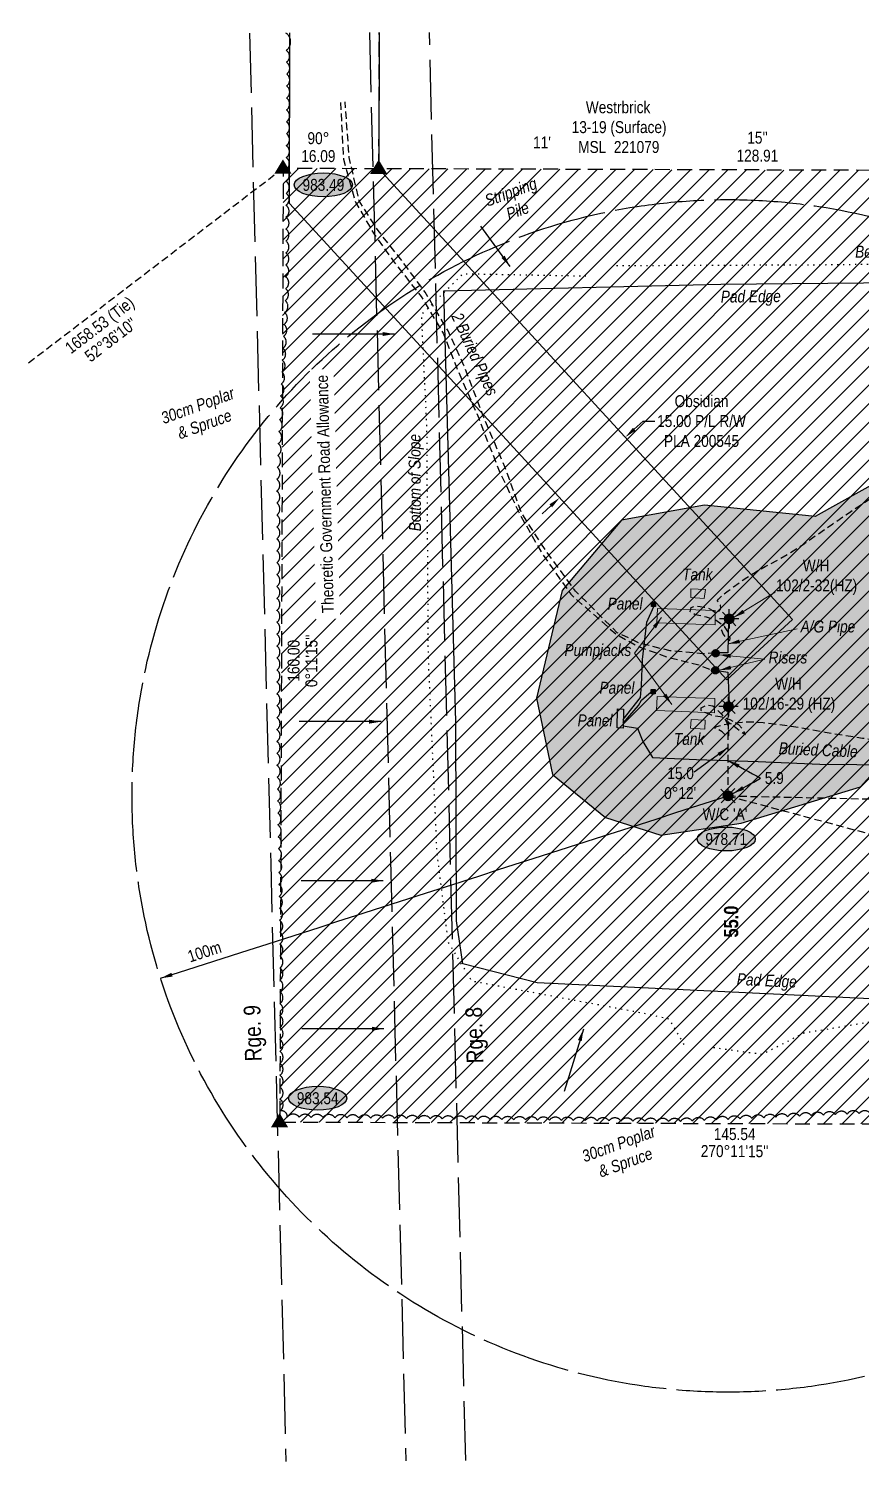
# Model space of a CAD drawing. Extents: x 622647 to 625054, y 5841508 to 5846238.
# Drawn here: x 622647 to 623346, y 5843895 to 5845097 of the extents above; entities that cross this region are included whole.
import ezdxf
from ezdxf.enums import TextEntityAlignment as Align

# ---------------------------------------------------------------- set-up
doc = ezdxf.new("R2010")
doc.units = 0
doc.header["$LTSCALE"] = 5
doc.header["$PDSIZE"] = 0.5
for name, pattern in [('0', [1, 1, 0]), ('DASHED1', [0.375, 0.25, -0.125]), ('foc-ACCESSROAD', [3.75, 2.5, -1.25]), ('foc-BUFFER', [16.75, 15, -1.75]), ('foc-DOT', [1, 0.2, -0.8]), ('foc-TIELINE', [1.875, 1.25, -0.625]), ('foc-TOPO', [1, 0.2, -0.8]), ('foc-UNSURVEYED', [12.5, 10, -2.5]), ('UG_PIPE', [1.875, 1.25, -0.625])]:
    doc.linetypes.add(name, pattern=pattern)
doc.layers.get('Defpoints').update_dxf_attribs({"color": 9})
for name, color, linetype in [('AS-CABLE', 224, 'foc-CABLE'), ('AS-PIPE-AG', 44, 'Continuous'), ('AS-PIPE-UG', 44, 'UG_PIPE'), ('AS-PIPE-UG-T', 44, 'Continuous'), ('AS-POWER', 104, 'foc-POWER'), ('AS-ROADS', 254, 'Continuous'), ('AS-SYMBOL', 7, 'Continuous'), ('AUX-BUFFER', 7, 'foc-BUFFER'), ('C-RW', 13, 'Continuous'), ('C-WS', 13, 'foc-ACCESSROAD'), ('C-WS-S', 13, 'Continuous'), ('CG-NOTES', 7, 'Continuous'), ('D-TXT', 6, 'Continuous'), ('DETAIL-HZ-Existing', 8, 'foc-DOT'), ('F-WS', 190, 'foc-ACCESSROAD'), ('L-BD', 7, 'Continuous'), ('L-MON', 1, 'Continuous'), ('L-ROAD-T', 7, 'Continuous'), ('L-TIE', 7, 'foc-TIELINE'), ('L-USEC', 7, 'foc-UNSURVEYED'), ('P-ELEVATION', 7, 'Continuous'), ('P-PROPOSED-EXISTING-H', 59, 'Continuous'), ('P-TXT', 4, 'Continuous'), ('T-BUSH', 110, '0'), ('T-BUSH-T', 110, 'Continuous'), ('T-GENERAL', 48, 'foc-TOPO'), ('T-LOW-AREA', 48, 'foc-TOPO'), ('T-SLOPE', 48, 'Continuous'), ('T-TIE', 201, 'foc-TIELINE')]:
    doc.layers.add(name, color=color, linetype=linetype)
for name, color, linetype, lineweight in [('AS-GENERAL', 48, 'Continuous', 18), ('C-WS-T', 13, 'Continuous', 9), ('F-WS-T', 190, 'Continuous', 9), ('T-TEXT', 48, 'Continuous', 18), ('T-TIE-T', 201, 'Continuous', 18)]:
    doc.layers.add(name, color=color, linetype=linetype, lineweight=lineweight)
doc.styles.add('80', font='ARIALN.TTF', dxfattribs={"height": 10})
doc.styles.add('80CG', font='ARIALN.TTF', dxfattribs={"height": 10})
doc.styles.add('80L', font='ARIALN.TTF', dxfattribs={"height": 10})
doc.styles.add('80LS', font='ARIALNI.TTF', dxfattribs={"height": 10})
doc.styles.add('BOLD', font='ARIALNB.TTF')
doc.styles.add('foc-LtypeFont', font='ARIALN.TTF', dxfattribs={"height": 7.35})
doc.linetypes.add('foc-CABLE', pattern='A,2,-1,["C",foc-LtypeFont,S=0.2,R=0,X=-0.625,Y=-0.75],-1.24,8', length=12.24)
doc.linetypes.add('foc-POWER', pattern='A,6,-1,["P",foc-LtypeFont,S=0.2,R=0,X=-0.625,Y=-0.75],-1.24,4', length=12.24)
doc.dimstyles.new('CG2011', dxfattribs={"dimscale": 5, "dimtxt": 9, "dimasz": 2, "dimexe": 0.2, "dimexo": 0.0625, "dimgap": 0.5, "dimtad": 0, "dimtih": 1, "dimtoh": 1, "dimzin": 0, "dimdsep": 46, "dimtxsty": '80CG', "dimcen": 0.1, "dimse1": 1, "dimse2": 1, "dimclrd": 256, "dimclrt": 256, "dimaunit": 1, "dimadec": 4, "dimazin": 0, "dimtfac": 0.06, "dimtofl": 0, "dimtmove": 0, "dimatfit": 1, "dimfxl": 0.2, "dimtolj": 1, "dimtzin": 0, "dimlwd": -1, "dimarcsym": 0})
doc.dimstyles.new('Compass 5 000', dxfattribs={"dimscale": 5, "dimtxt": 9, "dimasz": 2, "dimexe": 0.2, "dimexo": 0.0625, "dimgap": 0.5, "dimtad": 0, "dimtih": 1, "dimtoh": 1, "dimzin": 0, "dimdsep": 46, "dimtxsty": '80CG', "dimcen": 0.1, "dimse1": 1, "dimse2": 1, "dimclrd": 256, "dimclrt": 256, "dimaunit": 1, "dimadec": 4, "dimazin": 0, "dimtfac": 0.06, "dimtofl": 0, "dimtmove": 0, "dimatfit": 1, "dimfxl": 0.2, "dimtolj": 1, "dimtzin": 0, "dimlwd": -1, "dimarcsym": 0})

# ---------------------------------------------------------------- blocks, each defined once
blk = doc.blocks.new('WC')
at = {"layer": 'L-MON'}
h = blk.add_hatch(color=255, dxfattribs=at)
h.dxf.hatch_style = 1
edge = h.paths.add_edge_path()
edge.add_arc((0, 0), 0.9, 0, 360)
at = {"layer": 'L-MON', "color": 240, "flags": 128}
for points in [[(-0.62, 0.5), (-1.23, 1.12)], [(0.52, 0.61), (1.13, 1.21)], [(-1.18, -1.18), (-0.56, -0.57)], [(1.16, -1.18), (0.56, -0.57)]]:
    blk.add_lwpolyline(points, dxfattribs=at)
at = {"layer": 'L-MON', "color": 240}
for radius in [0.8, 0.373]:
    blk.add_circle((0, 0), radius, dxfattribs=at)
blk = doc.blocks.new('RISER')
h = blk.add_hatch(color=255)
h.dxf.hatch_style = 1
edge = h.paths.add_edge_path()
edge.add_arc((0, 0), 0.7, 0, 360)
blk.add_hatch(color=48).paths.add_polyline_path([(0.58, -0.15), (-0.58, -0.15, 0.774597)])
at = {"color": 48}
blk.add_line((-0.58, -0.15), (0.58, -0.15), dxfattribs=at)
blk.add_circle((0, 0), 0.6, dxfattribs=at)
blk = doc.blocks.new('STRIA')
blk.add_hatch(color=255).paths.add_polyline_path([(-0.04, 1.52), (-1.47, -0.87), (1.39, -0.87)])
blk = doc.blocks.new('STRIAA')
blk.add_blockref('STRIA', (0, 0))
blk = doc.blocks.new('STRIB')
at = {"color": 1}
blk.add_solid([(-1.12, -0.67), (-0.04, 1.13), (1.04, -0.67)], dxfattribs=at)
blk = doc.blocks.new('STRIBB')
blk.add_blockref('STRIB', (0, 0))
blk = doc.blocks.new('STRICC')
for name in ['STRIAA', 'STRIBB']:
    blk.add_blockref(name, (0, 0))
blk = doc.blocks.new('fdspike')
blk.add_blockref('STRICC', (0, 0))
blk = doc.blocks.new('GAS')
h = blk.add_hatch(color=255)
h.dxf.hatch_style = 1
edge = h.paths.add_edge_path()
edge.add_arc((0, 0), 0.9, 0, 360)
for p, q in [((-0.81, 0), (-1.62, 0)), ((-0.57, 0.57), (-1.14, 1.14)), ((0, 0.81), (0, 1.62)), ((0.57, 0.57), (1.14, 1.14)), ((1.62, 0), (0.81, 0)), ((-0.57, -0.57), (-1.14, -1.14)), ((0, -0.81), (0, -1.62)), ((1.14, -1.14), (0.57, -0.57))]:
    blk.add_line(p, q)
blk.add_circle((0, 0), 0.8)
blk = doc.blocks.new('*D471')
at = {"layer": 'C-WS-S', "transparency": 16777216}
for p, q in [((623155.4, 5844760.8), (623162.8, 5844767.6)), ((623162.8, 5844767.6), (623172.8, 5844767.6)), ((623085.5, 5844696.6), (623078.1, 5844689.8))]:
    blk.add_line(p, q, dxfattribs=at)
for points in [[(623154.3, 5844762), (623156.5, 5844759.6), (623148, 5844754.1)], [(623084.3, 5844697.8), (623086.6, 5844695.4), (623092.8, 5844703.3)]]:
    blk.add_solid(points, dxfattribs=at)
at = {"layer": 'Defpoints', "color": 0, "transparency": 16777216}
for p in [(623128.4, 5844775.5), (623148, 5844754.1), (623073.1, 5844724.8)]:
    blk.add_point(p, dxfattribs=at)
at = {"layer": 'C-WS-S', "transparency": 16777216, "insert": (623211.9, 5844767.6), "char_height": 10, "attachment_point": 5, "style": '80CG'}
blk.add_mtext('\\A1;Obsidian\\P15.00 P/L R/W\\PPLA 200545', dxfattribs=at)
blk = doc.blocks.new('we')
at = {"layer": 'P-ELEVATION'}
h = blk.add_hatch(color=111, dxfattribs=at)
h.dxf.hatch_style = 1
edge = h.paths.add_edge_path()
edge.add_ellipse((0, 0), major_axis=(-24.4, 0), ratio=0.410256, start_angle=0, end_angle=360)
at = {"layer": 'P-ELEVATION', "color": 7, "flags": 128}
blk.add_lwpolyline([(0, 0, 12.5, 0, 0), (-12.4, -6.4, 0, 0, 0)], format="xyseb", dxfattribs=at)
at = {"layer": 'P-ELEVATION', "color": 7}
blk.add_ellipse((0, 0), major_axis=(-24.4, 0), ratio=0.410256, dxfattribs=at)
at = {"layer": 'P-ELEVATION', "style": '80'}
blk.add_attdef('ELEVATION', text='', height=10, dxfattribs=at).set_placement((0, 0), align=Align.MIDDLE_CENTER)

msp = doc.modelspace()

# ---------------------------------------------------------------- hatches: boundary and pattern name
at = {"layer": 'AS-POWER'}
h = msp.add_hatch(color=256, dxfattribs=at)
h.dxf.hatch_style = 1
h.paths.add_polyline_path([(623169.913, 5844615.852), (623173.238, 5844615.852), (623173.238, 5844612.192), (623169.913, 5844612.192)])
h = msp.add_hatch(color=256, dxfattribs=at)
h.dxf.hatch_style = 1
h.paths.add_polyline_path([(623169.78, 5844542.687), (623173.105, 5844542.687), (623173.105, 5844539.027), (623169.78, 5844539.027)])
h = msp.add_hatch(color=256, dxfattribs=at)
h.dxf.hatch_style = 1
h.paths.add_polyline_path([(623141.039, 5844510.427), (623141.534, 5844526.262), (623146.53, 5844526.106), (623146.035, 5844510.271)])
at = {"layer": 'AS-ROADS'}
h = msp.add_hatch(color=256, dxfattribs=at)
h.dxf.hatch_style = 1
h.paths.add_polyline_path([(623658.252, 5844796.432), (623606.6, 5844798.056), (623563.54, 5844797.016), (623488.195, 5844779.886), (623382.99, 5844729.951), (623307.14, 5844687.741), (623214.465, 5844697.021), (623144.625, 5844684.516), (623095.065, 5844625.661), (623073.385, 5844535.261), (623086.795, 5844471.366), (623131.205, 5844435.201), (623177.71, 5844420.311), (623245.195, 5844430.481), (623345.21, 5844460.971), (623401.455, 5844522.901), (623425.305, 5844584.726), (623433.1, 5844656.236), (623494.9, 5844701.996), (623599.68, 5844730.126), (623658.739, 5844733.136)])
at = {"layer": 'P-PROPOSED-EXISTING-H'}
h = msp.add_hatch(dxfattribs=at)
h.set_pattern_fill('ANSI31', color=256, scale=3.5, style=0)
h.set_pattern_definition([(45, (161.053, -1846.804), (-7.857724106, 7.857724106), [])])
h.paths.add_polyline_path([(623585.53, 5844177.456), (623583.795, 5844377.006), (623585.604, 5844977.148), (622860.935, 5844979.506), (622858.115, 5844179.861)])

# ---------------------------------------------------------------- linework, layer by layer
at = {"layer": 'AS-CABLE', "flags": 128}
for points in [[(623146.256, 5844517.347), (623160.73, 5844535.741), (623161.65, 5844545.951), (623162.495, 5844567.851), (623166.135, 5844599.116), (623171.839, 5844612.192)], [(623146.161, 5844514.311), (623159.08, 5844529.056), (623161.465, 5844533.696), (623169.78, 5844540.701)], [(623146.092, 5844512.093), (623158.12, 5844510.051), (623162.67, 5844499.001), (623170.795, 5844485.601), (623207.75, 5844483.826), (623259.535, 5844482.216), (623311.13, 5844479.991), (623373.09, 5844479.246), (623418.945, 5844477.621), (623478.515, 5844475.246), (623532.945, 5844471.231)]]:
    msp.add_lwpolyline(points, dxfattribs=at)
at = {"layer": 'AS-GENERAL', "flags": 128}
for points in [[(623202.91, 5844627.091), (623202.965, 5844619.736), (623213.995, 5844618.806), (623215.095, 5844626.296)], [(623223.465, 5844608.746), (623175.01, 5844610.436), (623174.505, 5844598.561), (623223.2, 5844596.916)], [(623174.675, 5844536.816), (623174.17, 5844524.876), (623222.795, 5844523.026), (623223.055, 5844535.041)], [(623215.02, 5844516.706), (623214.61, 5844509.371), (623202.565, 5844510.056), (623203.16, 5844517.291)]]:
    msp.add_lwpolyline(points, close=True, dxfattribs=at)
at = {"layer": 'AS-PIPE-AG', "flags": 128}
for points in [[(623234.585, 5844600.926), (623233.895, 5844573.331), (623224.765, 5844573.211)], [(623223.38, 5844558.631), (623233.9, 5844556.986), (623234.965, 5844530.191), (623235.375, 5844529.501)]]:
    msp.add_lwpolyline(points, dxfattribs=at)
at = {"layer": 'AS-PIPE-UG', "flags": 128}
for points in [[(622909.02, 5845034.856), (622911.485, 5844987.201), (622921.635, 5844951.241), (622936.715, 5844925.231), (622953.86, 5844901.056), (622976.71, 5844872.056), (622995.215, 5844841.246), (623006.28, 5844812.831), (623024.94, 5844770.141), (623041.525, 5844727.251), (623059.265, 5844689.791), (623078.81, 5844655.541), (623102.195, 5844622.406), (623140.165, 5844588.951), (623158.775, 5844578.636), (623183.715, 5844569.626), (623208.61, 5844563.601), (623218.58, 5844559.571), (623223.365, 5844558.581)], [(623223.69, 5844572.976), (623212.71, 5844572.526), (623185.485, 5844575.006), (623160.075, 5844581.316), (623141.245, 5844590.156), (623106.21, 5844625.056), (623082.01, 5844657.926), (623060.89, 5844690.461), (623046.97, 5844729.196), (623028.78, 5844771.761), (623012.585, 5844814.206), (622999.375, 5844843.196), (622980.11, 5844875.726), (622959.455, 5844903.596), (622940.59, 5844927.491), (622924.75, 5844952.406), (622916.34, 5844988.591), (622912.935, 5845035.336)]]:
    msp.add_lwpolyline(points, dxfattribs=at)
at = {"layer": 'AS-POWER'}
for points in [[(623169.913, 5844615.852), (623173.238, 5844615.852), (623173.238, 5844612.192), (623169.913, 5844612.192)], [(623169.78, 5844542.687), (623173.105, 5844542.687), (623173.105, 5844539.027), (623169.78, 5844539.027)]]:
    msp.add_lwpolyline(points, close=True, dxfattribs=at)
at = {"layer": 'AS-POWER', "flags": 128}
msp.add_lwpolyline([(623141.039, 5844510.427), (623141.534, 5844526.262), (623146.53, 5844526.106), (623146.035, 5844510.271)], close=True, dxfattribs=at)
at = {"layer": 'AS-ROADS', "flags": 128}
msp.add_lwpolyline([(623658.252, 5844796.432), (623606.6, 5844798.056), (623563.54, 5844797.016), (623488.195, 5844779.886), (623382.99, 5844729.951), (623307.14, 5844687.741), (623214.465, 5844697.021), (623144.625, 5844684.516), (623095.065, 5844625.661), (623073.385, 5844535.261), (623086.795, 5844471.366), (623131.205, 5844435.201), (623177.71, 5844420.311), (623245.195, 5844430.481), (623345.21, 5844460.971), (623401.455, 5844522.901), (623425.305, 5844584.726), (623433.1, 5844656.236), (623494.9, 5844701.996), (623599.68, 5844730.126), (623658.739, 5844733.136)], close=True, dxfattribs=at)
at = {"layer": 'AUX-BUFFER', "color": 251, "linetype": 'foc-BUFFER'}
msp.add_circle((623234.18, 5844453.356), 500, dxfattribs=at)
at = {"layer": 'C-RW'}
msp.add_lwpolyline([(622941.594, 5845093.428), (622941.245, 5844979.291), (623288.322, 5844601.268), (623233.021, 5844550.644), (622866.183, 5844950.19), (622866.62, 5845093.134)], dxfattribs=at)
at = {"layer": 'C-WS', "flags": 128}
msp.add_lwpolyline([(623585.53, 5844177.456), (623583.795, 5844377.006), (623585.604, 5844977.148), (622860.935, 5844979.506), (622858.115, 5844179.861)], close=True, dxfattribs=at)
at = {"layer": 'DETAIL-HZ-Existing', "linetype": 'DASHED1', "ltscale": 5, "flags": 128}
for points in [[(623228.377, 5844592.513), (623228.377, 5844592.513), (623228.85, 5844591.624), (623229.861, 5844589.25), (623231.318, 5844587.036), (623233.83, 5844584.649), (623235.656, 5844583.645), (623235.959, 5844585.504), (623235.058, 5844589.433), (623231.157, 5844595.285), (623224.126, 5844600.357), (623216.002, 5844603.15), (623214.188, 5844603.654), (623211.62, 5844604.339), (623206.596, 5844605.211), (623202.479, 5844607.806), (623203.241, 5844611.227), (623206.36, 5844612.507), (623210.618, 5844612.215), (623213.883, 5844611.699), (623216.3, 5844611.06), (623218.264, 5844610.51), (623220.193, 5844609.41), (623221.872, 5844608.302), (623223.142, 5844607.534), (623224.994, 5844607.482), (623227.01, 5844608.833), (623227.93, 5844610.007), (623228.005, 5844611.009), (623227.699, 5844613.202), (623226.283, 5844615.767), (623225.924, 5844616.108), (623225.519, 5844616.297), (623225.163, 5844616.539), (623225.296, 5844617.192), (623226.216, 5844618.366), (623227.971, 5844620.162), (623230.614, 5844622.429), (623234.195, 5844625.172), (623238.611, 5844628.536), (623243.764, 5844632.368), (623249.859, 5844636.576), (623257.048, 5844641.011), (623265.385, 5844645.575), (623275.007, 5844650.673), (623285.7, 5844656.948), (623297.018, 5844664.239), (623309.061, 5844672.499), (623321.983, 5844681.582), (623336.045, 5844691.095), (623351.095, 5844701.082), (623367.376, 5844711.802), (623384.845, 5844723.051), (623403.094, 5844735.072), (623422.615, 5844748.174), (623442.777, 5844761.693), (623464.466, 5844776.102), (623487.393, 5844790.993), (623511.355, 5844806.509), (623536.344, 5844822.903), (623562.668, 5844839.931), (623589.378, 5844857.469), (623616.806, 5844876.325), (623644.499, 5844896.539), (623672.363, 5844917.858), (623700.456, 5844940.033), (623728.596, 5844962.308), (623758.217, 5844985.372), (623788.979, 5845008.766), (623820.628, 5845032.732), (623852.917, 5845057.064), (623885.651, 5845081.608), (623905.902, 5845096.718)], [(623234.455, 5844528.206), (623234.455, 5844528.206), (623233.185, 5844515.911), (623239.343, 5844511.768), (623245.014, 5844507.111), (623248.674, 5844504.804), (623248.144, 5844505.99), (623246.414, 5844509.097), (623243.114, 5844512.964), (623236.007, 5844517.034), (623229.096, 5844519.358), (623224.022, 5844520.229), (623222.512, 5844520.591), (623220.299, 5844521.084), (623216.107, 5844522.677), (623211.551, 5844524.812), (623211.692, 5844527.116), (623216.577, 5844529.742), (623221.249, 5844528.911), (623225.345, 5844525.215), (623228.275, 5844522.138), (623230.856, 5844519.003), (623232.689, 5844515.749), (623233.749, 5844513.425), (623234.105, 5844511.234), (623234.438, 5844507.991), (623234.596, 5844503.744), (623232.81, 5844503.198), (623229.309, 5844507.11), (623225.401, 5844509.311), (623224.094, 5844509.578), (623223.487, 5844509.862), (623223.027, 5844510.25), (623223.164, 5844510.754), (623224.647, 5844511.442), (623227.773, 5844512.422), (623232.548, 5844513.445), (623238.676, 5844514.402), (623245.907, 5844515.236), (623254.104, 5844515.446), (623263.624, 5844514.789), (623274.51, 5844513.516), (623287.158, 5844511.789), (623300.92, 5844509.54), (623315.492, 5844506.911), (623330.765, 5844504.25), (623346.881, 5844501.86), (623364.143, 5844499.651), (623382.601, 5844497.621), (623402.408, 5844495.627), (623422.823, 5844493.347), (623443.747, 5844490.731), (623464.986, 5844487.522), (623486.998, 5844483.433), (623510.276, 5844478.676), (623535.267, 5844473.513), (623561.909, 5844468.291), (623590.144, 5844463.361), (623619.412, 5844459.107), (623649.503, 5844455.925), (623680.78, 5844453.322), (623713.101, 5844450.947), (623746.573, 5844448.551), (623781.001, 5844445.93), (623815.843, 5844442.768), (623852.012, 5844438.59), (623889.052, 5844433.585), (623926.95, 5844428.251), (623965.454, 5844422.732), (624004.47, 5844416.727), (624014.912, 5844415.059)]]:
    msp.add_lwpolyline(points, dxfattribs=at)
at = {"layer": 'F-WS', "flags": 128}
msp.add_lwpolyline([(622941.245, 5844979.291), (622941.594, 5845093.428)], dxfattribs=at)
at = {"layer": 'L-TIE'}
msp.add_line((623234.18, 5844453.356), (623234.455, 5844528.206), dxfattribs=at)
at = {"layer": 'L-TIE', "flags": 128}
msp.add_lwpolyline([(622860.935, 5844979.506), (622647.421, 5844816.275)], dxfattribs=at)
at = {"layer": 'L-USEC', "flags": 128}
for points in [[(622832.719, 5845093.001), (622850.485, 5844396.593), (622863.272, 5843895.315)], [(622933.291, 5845093.395), (622951.001, 5844399.157), (622963.843, 5843895.709)], [(623014.133, 5843895.906), (623001.097, 5844407.029), (622983.58, 5845093.592)]]:
    msp.add_lwpolyline(points, dxfattribs=at)
at = {"layer": 'T-BUSH', "flags": 128}
msp.add_lwpolyline([(623596.502, 5843990.389, 0.52056705), (623596.68, 5844000.384, 0.52056705), (623596.859, 5844010.379, 0.52056705), (623597.038, 5844020.374, 0.52056705), (623597.216, 5844030.369, 0.52056705), (623597.395, 5844040.363, 0.52056705), (623597.574, 5844050.358, 0.52056705), (623597.752, 5844060.353, 0.52056705), (623597.931, 5844070.348, 0.52056705), (623598.109, 5844080.342, 0.52056705), (623598.288, 5844090.337, 0.52056705), (623598.467, 5844100.332, 0.52056705), (623598.645, 5844110.327, 0.52056705), (623598.824, 5844120.322, 0.52056705), (623599.003, 5844130.316, 0.52056705), (623599.181, 5844140.311, 0.52056705), (623599.36, 5844150.306, 0.52056705), (623599.539, 5844160.301, 0.52056705), (623599.717, 5844170.296, 0.52056705), (623593.508, 5844174.221, 0.52056705), (623583.517, 5844174.555, 0.52056705), (623573.526, 5844174.888, 0.52056705), (623563.535, 5844175.221, 0.52056705), (623553.545, 5844175.554, 0.52056705), (623543.554, 5844175.888, 0.52056705), (623533.563, 5844176.221, 0.52056705), (623523.572, 5844176.554, 0.52056705), (623513.581, 5844176.888, 0.52056705), (623503.59, 5844177.221, 0.52056705), (623493.6, 5844177.554, 0.52056705), (623483.609, 5844177.887, 0.52056705), (623473.618, 5844178.221, 0.52056705), (623463.627, 5844178.554, 0.52056705), (623453.636, 5844178.887, 0.52056705), (623443.645, 5844179.221, 0.52056705), (623433.655, 5844179.554, 0.52056705), (623423.664, 5844179.887, 0.52056705), (623413.673, 5844180.221, 0.52056705), (623403.721, 5844181.114, 0.52056705), (623393.781, 5844182.175, 0.52056705), (623383.841, 5844183.236, 0.52056705), (623373.901, 5844184.297, 0.52056705), (623363.961, 5844185.358, 0.52056705), (623354.021, 5844186.419, 0.52056705), (623344.066, 5844186.968, 0.52056705), (623334.079, 5844186.52, 0.52056705), (623324.093, 5844186.073, 0.52056705), (623314.107, 5844185.625, 0.52056705), (623304.12, 5844185.178, 0.52056705), (623294.134, 5844184.73, 0.52056705), (623284.148, 5844184.282, 0.52056705), (623274.161, 5844183.835, 0.52056705), (623264.175, 5844183.387, 0.52056705), (623254.189, 5844182.94, 0.52056705), (623244.202, 5844182.492, 0.52056705), (623234.216, 5844182.045, 0.52056705), (623224.229, 5844181.597, 0.52056705), (623214.243, 5844181.149, 0.52056705), (623204.257, 5844180.702, 0.52056705), (623194.27, 5844180.254, 0.52056705), (623184.277, 5844180.209, 0.52056705), (623174.282, 5844180.325, 0.52056705), (623164.286, 5844180.441, 0.52056705), (623154.29, 5844180.557, 0.52056705), (623144.294, 5844180.673, 0.52056705), (623134.299, 5844180.79, 0.52056705), (623124.303, 5844180.906, 0.52056705), (623114.307, 5844181.022, 0.52056705), (623104.312, 5844181.138, 0.52056705), (623094.316, 5844181.254, 0.52056705), (623084.32, 5844181.37, 0.52056705), (623074.324, 5844181.486, 0.52056705), (623064.329, 5844181.603, 0.52056705), (623054.333, 5844181.719, 0.52056705), (623044.337, 5844181.835, 0.52056705), (623034.342, 5844181.951, 0.52056705), (623024.346, 5844182.067, 0.52056705), (623014.35, 5844182.183, 0.52056705), (623004.354, 5844182.299, 0.52056705), (622994.359, 5844182.415, 0.52056705), (622984.363, 5844182.532, 0.52056705), (622974.367, 5844182.648, 0.52056705), (622964.372, 5844182.764, 0.52056705), (622954.376, 5844182.88, 0.52056705), (622944.38, 5844182.996, 0.52056705), (622934.384, 5844183.112, 0.52056705), (622924.389, 5844183.228, 0.52056705), (622914.393, 5844183.344, 0.52056705), (622904.397, 5844183.461, 0.52056705), (622894.402, 5844183.577, 0.52056705), (622884.406, 5844183.693, 0.52056705), (622874.41, 5844183.809, 0.52056705), (622864.414, 5844183.925, 0.52056705), (622858.274, 5844189.107, 0.52056705), (622858.264, 5844199.103, 0.52056705), (622858.254, 5844209.1, 0.52056705), (622858.244, 5844219.096, 0.52056705), (622858.234, 5844229.092, 0.52056705), (622858.224, 5844239.089, 0.52056705), (622858.214, 5844249.085, 0.52056705), (622858.204, 5844259.082, 0.52056705), (622858.193, 5844269.078, 0.52056705), (622858.183, 5844279.074, 0.52056705), (622858.173, 5844289.071, 0.52056705), (622858.163, 5844299.067, 0.52056705), (622858.153, 5844309.063, 0.52056705), (622858.143, 5844319.06, 0.52056705), (622858.133, 5844329.056, 0.52056705), (622858.076, 5844339.052, 0.52056705), (622857.911, 5844349.047, 0.52056705), (622857.745, 5844359.042, 0.52056705), (622857.579, 5844369.037, 0.52056705), (622857.414, 5844379.032, 0.52056705), (622857.248, 5844389.027, 0.52056705), (622857.083, 5844399.022, 0.52056705), (622856.917, 5844409.017, 0.52056705), (622856.751, 5844419.012, 0.52056705), (622856.586, 5844429.007, 0.52056705), (622856.42, 5844439.002, 0.52056705), (622856.255, 5844448.997, 0.52056705), (622856.089, 5844458.992, 0.52056705), (622855.923, 5844468.987, 0.52056705), (622855.758, 5844478.982, 0.52056705), (622855.716, 5844488.979, 0.52056705), (622855.709, 5844498.975, 0.52056705), (622855.701, 5844508.971, 0.52056705), (622855.694, 5844518.968, 0.52056705), (622855.687, 5844528.964, 0.52056705), (622855.68, 5844538.96, 0.52056705), (622855.673, 5844548.957, 0.52056705), (622855.666, 5844558.953, 0.52056705), (622855.659, 5844568.95, 0.52056705), (622855.652, 5844578.946, 0.52056705), (622855.645, 5844588.942, 0.52056705), (622855.638, 5844598.939, 0.52056705), (622855.631, 5844608.935, 0.52056705), (622855.624, 5844618.932, 0.52056705), (622855.617, 5844628.928, 0.52056705), (622855.61, 5844638.924, 0.52056705), (622855.602, 5844648.921, 0.52056705), (622855.595, 5844658.917, 0.52056705), (622855.588, 5844668.914, 0.52056705), (622855.581, 5844678.91, 0.52056705), (622855.574, 5844688.906, 0.52056705), (622855.567, 5844698.903, 0.52056705), (622855.56, 5844708.899, 0.52056705), (622855.553, 5844718.895, 0.52056705), (622855.9, 5844728.884, 0.52056705), (622856.377, 5844738.869, 0.52056705), (622856.854, 5844748.854, 0.52056705), (622857.33, 5844758.839, 0.52056705), (622857.807, 5844768.824, 0.52056705), (622858.284, 5844778.809, 0.52056705), (622858.761, 5844788.794, 0.52056705), (622859.238, 5844798.779, 0.52056705), (622859.715, 5844808.764, 0.52056705), (622860.192, 5844818.749, 0.52056705), (622860.669, 5844828.734, 0.52056705), (622861.146, 5844838.719, 0.52056705), (622861.622, 5844848.704, 0.52056705), (622862.099, 5844858.689, 0.52056705), (622862.576, 5844868.674, 0.52056705), (622862.967, 5844878.661, 0.52056705), (622863.018, 5844888.657, 0.52056705), (622863.07, 5844898.653, 0.52056705), (622863.121, 5844908.65, 0.52056705), (622863.173, 5844918.646, 0.52056705), (622863.224, 5844928.642, 0.52056705), (622863.275, 5844938.638, 0.52056705), (622863.327, 5844948.635, 0.52056705), (622863.378, 5844958.631, 0.52056705), (622863.43, 5844968.627, 0.52056705), (622863.481, 5844978.624, 0.52056705), (622863.532, 5844988.62, 0.52056705), (622863.584, 5844998.616, 0.52056705), (622863.635, 5845008.612, 0.52056705), (622863.687, 5845018.609, 0.52056705), (622863.738, 5845028.605, 0.52056705), (622863.789, 5845038.601, 0.52056705), (622863.841, 5845048.597, 0.52056705), (622863.892, 5845058.594, 0.52056705), (622863.776, 5845068.588, 0.52056705), (622863.564, 5845078.583, 0.52056705), (622863.257, 5845093.069, 0.52056705)], format="xyb", dxfattribs=at)
at = {"layer": 'T-GENERAL', "flags": 128}
for points in [[(623140.675, 5844898.086), (623330.305, 5844898.866), (623478.675, 5844902.251), (623600.14, 5844890.686), (623595.43, 5844810.496)], [(623598.265, 5844718.466), (623568.42, 5844652.771), (623567.99, 5844542.056), (623558.165, 5844385.231), (623572.535, 5844289.246), (623546.815, 5844260.506), (623353.06, 5844263.571), (623297.54, 5844254.326), (623262.865, 5844236.471), (623219.27, 5844242.461)]]:
    msp.add_lwpolyline(points, dxfattribs=at)
at = {"layer": 'T-LOW-AREA', "flags": 128}
msp.add_lwpolyline([(623197.305, 5844244.946), (623184.945, 5844266.111), (623162.625, 5844271.076), (623019.315, 5844297.951), (622999.44, 5844330.801), (622990.07, 5844405.381), (622982.755, 5844570.066), (622981.55, 5844762.001), (622977.06, 5844856.996), (623011.915, 5844891.276), (623114.945, 5844889.376)], dxfattribs=at)
at = {"layer": 'T-SLOPE', "flags": 128}
msp.add_lwpolyline([(623587.245, 5844885.806), (623575.81, 5844801.546), (623564.1, 5844636.376), (623542.945, 5844395.546), (623542.525, 5844273.986), (623342.165, 5844283.641), (623073.985, 5844296.491), (623011.785, 5844312.636), (623006.4, 5844348.456), (623005.79, 5844515.591), (622995.85, 5844876.861), (623228.105, 5844882.566), (623587.19, 5844885.721)], close=True, dxfattribs=at)
at = {"layer": 'T-TIE', "flags": 128}
for points in [[(623234.18, 5844453.356), (623698.305, 5844443.344)], [(623234.18, 5844453.356), (623585.597, 5844359.06)]]:
    msp.add_lwpolyline(points, dxfattribs=at)

# ---------------------------------------------------------------- block references
at = {"layer": 'AS-SYMBOL', "xscale": 5.000000000000008, "yscale": 5.000000000000008, "zscale": 25.00000000000009}
for p in [(623223.685, 5844572.926), (623223.37, 5844558.631)]:
    msp.add_blockref('RISER', p, dxfattribs=at)
at = {"layer": 'C-WS-S', "xscale": 5.000000000000008, "yscale": 5.000000000000008, "zscale": 25.00000000000009}
for p in [(623235.055, 5844601.776), (623234.455, 5844528.206)]:
    msp.add_blockref('GAS', p, dxfattribs=at)
at = {"layer": 'CG-NOTES', "xscale": 0.99963892, "yscale": 0.99963892, "zscale": 0.99963892}
for p, values in [((622894.691, 5844965.694), {'ELEVATION': '983.49'}), ((623232.604, 5844417.189), {'ELEVATION': '978.71'}), ((622889.921, 5844199.808), {'ELEVATION': '983.54'})]:
    msp.add_blockref('we', p, dxfattribs=at).add_auto_attribs(values)
at = {"layer": 'L-MON', "xscale": 5.000000000000008, "yscale": 5.000000000000008, "zscale": 25.00000000000009}
for name, p in [('fdspike', (622860.935, 5844979.506)), ('fdspike', (622941.245, 5844979.291)), ('WC', (623234.18, 5844453.356)), ('fdspike', (622858.115, 5844179.861))]:
    msp.add_blockref(name, p, dxfattribs=at)

# ---------------------------------------------------------------- texts
at = {"layer": 'AS-CABLE', "insert": (623276.906, 5844498.372), "char_height": 9.99639, "attachment_point": 1, "rotation": 357.530688, "style": '80L'}
msp.add_mtext_dynamic_manual_height_columns('{\\fArial Narrow|b0|i1|c0|p34;Buried Cable}', width=66.03452, gutter_width=50, heights=[0], dxfattribs=at)
at = {"layer": 'AS-PIPE-UG-T', "insert": (623010.898, 5844859.749), "char_height": 9.99639, "attachment_point": 1, "rotation": 294.497538, "style": '80L'}
msp.add_mtext_dynamic_manual_height_columns('{\\fArial Narrow|b0|i1|c0|p34;2 Buried Pipes}', width=74.58158, gutter_width=50, heights=[0], dxfattribs=at)
at = {"layer": 'AS-POWER', "char_height": 9.99639, "attachment_point": 1, "style": '80L'}
for insert in [(623133.145, 5844619.552), (623126.3, 5844549.006), (623107.905, 5844521.643)]:
    msp.add_mtext_dynamic_manual_height_columns('{\\fArial Narrow|b0|i1|c0|p34;Panel}', width=9.16339, gutter_width=50, heights=[0], dxfattribs=dict(at, insert=insert))
at = {"layer": 'AUX-BUFFER', "style": '80CG'}
msp.add_text('100m', height=10, rotation=17.816441, dxfattribs=at).set_placement((622794.891, 5844322.68), align=Align.MIDDLE_CENTER)
at = {"layer": 'C-WS-T', "char_height": 9.99639, "attachment_point": 1, "style": '80L'}
for s, width, insert in [('\\pi7.9358;W/H\\P\\pi-14.577;102/2-32(HZ)', 37.01678, (623288.954, 5844651.507)), ('\\pi34.385;W/H\\P\\pi7.0958;102/16-29 (HZ)', 89.91467, (623239.291, 5844552.444))]:
    msp.add_mtext_dynamic_manual_height_columns(s, width=width, gutter_width=50, heights=[0], dxfattribs=dict(at, insert=insert))
at = {"layer": 'D-TXT', "color": 3, "char_height": 13.9949, "attachment_point": 1, "rotation": 91.461111, "style": '80L'}
for s, width, insert in [('Rge. 9', 73.75526, (622828.92, 5844230.536)), ('Rge. 8', 63.86109, (623014.843, 5844228.877))]:
    msp.add_mtext_dynamic_manual_height_columns(s, width=width, gutter_width=47.5, heights=[0], dxfattribs=dict(at, insert=insert))
at = {"layer": 'L-BD', "style": '80L'}
for s, height, rotation, p in [('90°', 9.9964, 359.8466, (622890.497, 5845004.882)), ("11'", 9.9964, 359.8466, (623078.072, 5845001.296)), ("15''", 9.9964, 359.8422, (623258.827, 5845005.239)), ('16.09', 9.9964, 359.8466, (622890.457, 5844989.887)), ('128.91', 9.9964, 359.8422, (623258.785, 5844990.244)), ('1658.53 (Tie)', 9.99639, 37.3979, (622707.693, 5844847.201)), ("52°36'10''", 9.9964, 37.3979, (622716.345, 5844835.884)), ("0°11'15''", 9.9964, 89.7979, (622884.66, 5844566.579)), ('160.00', 9.9964, 89.7979, (622869.666, 5844566.632)), ('145.54', 9.9964, 359.8106, (623239.711, 5844169.678)), ("270°11'15''", 9.99639, 359.8106, (623239.664, 5844155.434))]:
    msp.add_text(s, height=height, rotation=rotation, dxfattribs=at).set_placement(p, align=Align.MIDDLE)
at = {"layer": 'L-BD', "color": 3, "style": 'BOLD'}
msp.add_text('55.0', height=11.9957, rotation=89.928, dxfattribs=at).set_placement((623242.715, 5844334.564))
at = {"layer": 'L-BD', "insert": (623185.061, 5844477.399), "char_height": 9.99639, "attachment_point": 1, "style": '80L'}
msp.add_mtext_dynamic_manual_height_columns("\\pi-1.8258;15.0\\P\\pi-4.509;0°12'", width=16.84571, gutter_width=50, heights=[0], dxfattribs=at)
at = {"layer": 'P-TXT', "insert": (623212.872, 5844442.931), "char_height": 9.9964, "attachment_point": 1, "style": '80L'}
msp.add_mtext_dynamic_manual_height_columns("W/C 'A'", width=37.01678, gutter_width=50, heights=[0], dxfattribs=at)
at = {"layer": 'T-BUSH-T', "char_height": 9.99639, "width": 65.38334, "attachment_point": 2, "rotation": 20, "style": '80LS'}
for insert in [(622787.51, 5844785.396), (623140.609, 5844166.381)]:
    msp.add_mtext('30cm Poplar\\P& Spruce', dxfattribs=dict(at, insert=insert))
at = {"layer": 'T-TEXT', "char_height": 9.99639, "attachment_point": 1, "style": '80L'}
for s, width, insert, rotation in [('\\pi2.7831;{\\fArial Narrow|b0|i1|c0|p34;Stripping\\P\\pi15.834;Pile}', 49.92265, (623026.346, 5844955.819), 20), ('{\\fArial Narrow|b0|i1|c0|p34;Berm}', 49.92265, (623340.73, 5844914.611), 0.5034), ('{\\fArial Narrow|b0|i1|c0|p34;Pad Edge}', 49.92265, (623228.02, 5844877.005), 0.5034), ('\\pt39.986;{\\fArial Narrow|b0|i1|c0|p34;Bottom of Slope}', 81.33465, (622966.563, 5844675.222), 90.359708), ('{\\fArial Narrow|b0|i1|c0|p34;Pad Edge}', 49.92265, (623241.797, 5844304.797), 357.256738)]:
    msp.add_mtext_dynamic_manual_height_columns(s, width=width, gutter_width=50, heights=[0], dxfattribs=dict(at, insert=insert, rotation=rotation))
for s, width, insert in [('{\\fArial Narrow|b0|i1|c0|p34;Tank}', 9.16339, (623195.678, 5844644.016)), ('{\\fArial Narrow|b0|i1|c0|p34;A/G Pipe}', 47.17356, (623295.018, 5844600.405)), ('{\\fArial Narrow|b0|i1|c0|p34;Pumpjacks}', 9.16339, (623096.948, 5844580.635)), ('{\\fArial Narrow|b0|i1|c0|p34;Risers}', 47.17356, (623268.179, 5844574.394)), ('{\\fArial Narrow|b0|i1|c0|p34;Tank}', 9.16339, (623188.727, 5844506.154))]:
    msp.add_mtext_dynamic_manual_height_columns(s, width=width, gutter_width=50, heights=[0], dxfattribs=dict(at, insert=insert))
at = {"layer": 'T-TIE-T', "insert": (623261.498, 5844473.321), "char_height": 9.99639, "attachment_point": 1, "style": '80L'}
msp.add_mtext_dynamic_manual_height_columns('\\pi3.4531;5.9', width=21.85307, gutter_width=50, heights=[0], dxfattribs=at)

# ---------------------------------------------------------------- dimensions: what is measured, and where the dimension line sits
at = {"layer": 'C-WS-S'}
dim = msp.add_linear_dim(base=(623148.042, 5844754.055), p1=(623073.142, 5844724.778), p2=(623128.369, 5844775.483), angle=42.556197, text='Obsidian\\P15.00 P/L R/W\\PPLA 200545', dimstyle='Compass 5 000', dxfattribs=at)
dim.commit()
dim.dimension.update_dxf_attribs({"geometry": '*D471', "text_midpoint": (623211.861, 5844767.581), "dimtype": 161})

# ---------------------------------------------------------------- leaders
at = {"layer": 'AUX-BUFFER', "linetype": 'Continuous', "path_type": 1}
msp.add_leader([(622758.159, 5844300.371), (623234.18, 5844453.356)], dimstyle='CG2011', override={"dimasz": 2, "dimgap": 0.5, "dimtad": 0}, dxfattribs=at)
at = {"layer": 'C-WS-T'}
msp.add_leader([(623238.717, 5844602.849), (623273.771, 5844624.038)], dimstyle='Compass 5 000', dxfattribs=at)
at = {"layer": 'L-BD'}
msp.add_leader([(623234.329, 5844493.938), (623205.712, 5844473.101)], dimstyle='Compass 5 000', dxfattribs=at)
at = {"layer": 'T-SLOPE'}
for points in [[(623051.27, 5844897.328), (623026.839, 5844931.136)], [(622954.435, 5844840.641), (622885.618, 5844840.641)], [(622943.042, 5844515.588), (622874.225, 5844515.588)], [(622944.84, 5844382.182), (622876.024, 5844382.182)], [(622945.439, 5844258.071), (622876.622, 5844258.071)], [(623112.795, 5844257.68), (623096.62, 5844205.591)]]:
    msp.add_leader(points, dimstyle='Compass 5 000', dxfattribs=at)
at = {"layer": 'T-TEXT'}
for points in [[(623178.448, 5844602.839), (623155.551, 5844573.061)], [(623234.08, 5844580.73), (623292.185, 5844593.442)], [(623186.913, 5844530.055), (623155.551, 5844573.061)], [(623226.443, 5844571.686), (623264.927, 5844567.894)], [(623226.714, 5844558.684), (623264.927, 5844567.894)]]:
    msp.add_leader(points, dimstyle='Compass 5 000', dxfattribs=at)
at = {"layer": 'T-TIE-T', "path_type": 1}
for points in [[(623234.289, 5844483.001), (623261.498, 5844468.183)], [(623238.033, 5844455.213), (623261.498, 5844468.183)]]:
    msp.add_leader(points, dimstyle='Compass 5 000', override={"dimgap": 0.5, "dimtad": 0}, dxfattribs=at)

# ---------------------------------------------------------------- next in the draw order: texts
at = {"layer": 'F-WS-T', "insert": (623102.304, 5845035.806), "char_height": 9.99639, "attachment_point": 1, "style": '80L', "bg_fill": 3, "box_fill_scale": 1.2, "bg_fill_color": 256, "bg_fill_transparency": 0}
msp.add_mtext_dynamic_manual_height_columns('\\pi12.556;Westrbrick\\P\\pi0.67794;13-19 (Surface)\\P\\pi6.1194;MSL  221079', width=78.99495, gutter_width=50, heights=[0], dxfattribs=at)
at = {"layer": 'L-ROAD-T', "insert": (622890.933, 5844706.31), "char_height": 9.99639, "width": 199.47542, "attachment_point": 2, "rotation": 91.461209, "style": '80L', "bg_fill": 2}
msp.add_mtext('Theoretic Government Road Allowance', dxfattribs=at)

doc.saveas('drawing.dxf')
